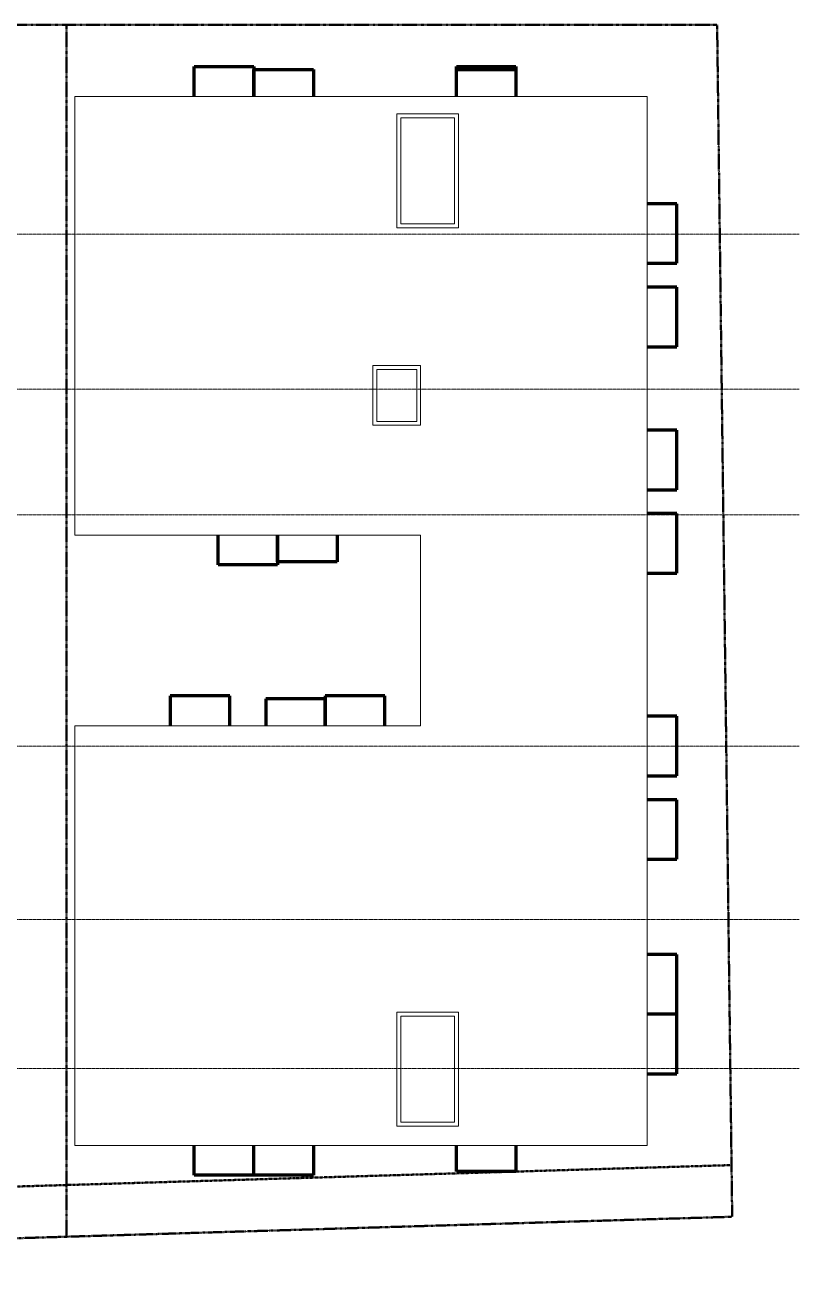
# Model space of a CAD drawing. Header units: inches. Extents: x -4235 to -464, y 9767 to 12359.
# Drawn here: x -2024 to -464, y 9767 to 12269 of the extents above; entities that cross this region are included whole.
import ezdxf

# ---------------------------------------------------------------- set-up
doc = ezdxf.new("R2010")
doc.units = ezdxf.units.IN
doc.header["$MEASUREMENT"] = 0
for name, pattern in [('Dash 1_16_', [0.125, 0.0625, -0.0625]), ('Double Dash 3_8_', [1, 0.375, -0.125, 0.125, -0.125, 0.125, -0.125]), ('Grid Line 1_2_', [0.875, 0.5, -0.125, 0.125, -0.125])]:
    doc.linetypes.add(name, pattern=pattern)
for name, color, linetype, lineweight in [('0-1', 7, 'Continuous', 5), ('A-AREA-1', 9, 'Continuous', 70), ('A-FLOR-1', 253, 'Continuous', 9), ('A-WALL-1', 253, 'Continuous', 9), ('C-PROP-LINE', 91, 'Double Dash 3_8_', 50), ('C-PROP-LINE-1', 91, 'Dash 1_16_', 50), ('S-GRID-1', 1, 'Grid Line 1_2_', 9)]:
    doc.layers.add(name, color=color, linetype=linetype, lineweight=lineweight)

# ---------------------------------------------------------------- blocks, each defined once
blk = doc.blocks.new('CTR - 2nd Phase_rvt-1-BACKGROUND - ROOF PLAN')
at = {"layer": 'A-AREA-1'}
for p, q in [((-1682.7, 12184.6), (-1562.7, 12184.6)), ((-1682.7, 12124.6), (-1682.7, 12184.6)), ((-1562.7, 12184.6), (-1562.7, 12124.6)), ((-1154.7, 12184.6), (-1034.7, 12184.6)), ((-1154.7, 12124.6), (-1154.7, 12184.6)), ((-1034.7, 12184.6), (-1034.7, 12124.6)), ((-1562.7, 12178.6), (-1442.7, 12178.6)), ((-1562.7, 12124.6), (-1562.7, 12178.6)), ((-1442.7, 12178.6), (-1442.7, 12124.6)), ((-1154.7, 12178.6), (-1034.7, 12178.6)), ((-1154.7, 12124.6), (-1154.7, 12178.6)), ((-1034.7, 12178.6), (-1034.7, 12124.6)), ((-710.7, 11908.6), (-770.7, 11908.6)), ((-710.7, 11788.6), (-710.7, 11908.6)), ((-770.7, 11788.6), (-710.7, 11788.6)), ((-710.7, 11740.6), (-770.7, 11740.6)), ((-710.7, 11620.6), (-710.7, 11740.6)), ((-770.7, 11620.6), (-710.7, 11620.6)), ((-710.7, 11452.6), (-770.7, 11452.6)), ((-710.7, 11332.6), (-710.7, 11452.6)), ((-770.7, 11332.6), (-710.7, 11332.6)), ((-710.7, 11284.6), (-770.7, 11284.6)), ((-710.7, 11164.6), (-710.7, 11284.6)), ((-1634.7, 11181.4), (-1634.7, 11241.4)), ((-1514.7, 11241.4), (-1514.7, 11181.4)), ((-1514.7, 11187.4), (-1514.7, 11241.4)), ((-1394.7, 11241.4), (-1394.7, 11187.4)), ((-1514.7, 11181.4), (-1634.7, 11181.4)), ((-1394.7, 11187.4), (-1514.7, 11187.4)), ((-770.7, 11164.6), (-710.7, 11164.6)), ((-1730.7, 10917.4), (-1730.7, 10857.4)), ((-1610.7, 10917.4), (-1730.7, 10917.4)), ((-1610.7, 10857.4), (-1610.7, 10917.4)), ((-1538.7, 10911.4), (-1538.7, 10857.4)), ((-1418.7, 10911.4), (-1538.7, 10911.4)), ((-1418.7, 10917.4), (-1418.7, 10857.4)), ((-1298.7, 10917.4), (-1418.7, 10917.4)), ((-1418.7, 10857.4), (-1418.7, 10911.4)), ((-1298.7, 10857.4), (-1298.7, 10917.4)), ((-710.7, 10876.6), (-770.7, 10876.6)), ((-710.7, 10756.6), (-710.7, 10876.6)), ((-770.7, 10756.6), (-710.7, 10756.6)), ((-710.7, 10708.6), (-770.7, 10708.6)), ((-710.7, 10588.6), (-710.7, 10708.6)), ((-770.7, 10588.6), (-710.7, 10588.6)), ((-710.7, 10396.6), (-770.7, 10396.6)), ((-710.7, 10276.6), (-710.7, 10396.6)), ((-710.7, 10276.6), (-770.7, 10276.6)), ((-710.7, 10156.6), (-710.7, 10276.6)), ((-770.7, 10156.6), (-710.7, 10156.6)), ((-1682.7, 9952.6), (-1682.7, 10012.6)), ((-1562.7, 9952.6), (-1562.7, 10012.6)), ((-1442.7, 10012.6), (-1442.7, 9952.6)), ((-1154.7, 9959.8), (-1154.7, 10012.6)), ((-1034.7, 10012.6), (-1034.7, 9959.8)), ((-1034.7, 9959.8), (-1154.7, 9959.8)), ((-1562.7, 9952.6), (-1682.7, 9952.6)), ((-1442.7, 9952.6), (-1562.7, 9952.6))]:
    blk.add_line(p, q, dxfattribs=at)
at = {"layer": 'A-FLOR-1'}
for p, q in [((-770.7, 12124.6), (-1922.7, 12124.6)), ((-1922.7, 12124.6), (-1922.7, 11241.4)), ((-770.7, 10012.6), (-770.7, 12124.6)), ((-1922.7, 11241.4), (-1226.7, 11241.4)), ((-1226.7, 11241.4), (-1226.7, 10857.4)), ((-1226.7, 10857.4), (-1922.7, 10857.4)), ((-1922.7, 10857.4), (-1922.7, 10012.6)), ((-1922.7, 10012.6), (-770.7, 10012.6))]:
    blk.add_line(p, q, dxfattribs=at)
at = {"layer": 'A-WALL-1'}
for p, q in [((-1274.7, 12089.7), (-1150.7, 12089.7)), ((-1274.7, 12089.7), (-1274.7, 12081.7)), ((-1274.7, 11859.7), (-1274.7, 12081.7)), ((-1158.7, 12081.7), (-1266.7, 12081.7)), ((-1266.7, 12081.7), (-1266.7, 11867.7)), ((-1158.7, 11867.7), (-1158.7, 12081.7)), ((-1150.7, 12081.7), (-1150.7, 12089.7)), ((-1150.7, 12081.7), (-1150.7, 11867.7)), ((-1274.7, 11859.7), (-1266.7, 11859.7)), ((-1266.7, 11867.7), (-1158.7, 11867.7)), ((-1150.7, 11859.7), (-1266.7, 11859.7)), ((-1150.7, 11859.7), (-1150.7, 11867.7)), ((-1322.7, 11582.6), (-1226.7, 11582.6)), ((-1322.7, 11582.6), (-1322.7, 11575)), ((-1226.7, 11575), (-1226.7, 11582.6)), ((-1322.7, 11470.2), (-1322.7, 11575)), ((-1234.3, 11575), (-1315.1, 11575)), ((-1315.1, 11575), (-1315.1, 11470.2)), ((-1234.3, 11470.2), (-1234.3, 11575)), ((-1226.7, 11575), (-1226.7, 11462.6)), ((-1322.7, 11470.2), (-1322.7, 11462.6)), ((-1234.3, 11462.6), (-1322.7, 11462.6)), ((-1315.1, 11470.2), (-1234.3, 11470.2)), ((-1234.3, 11462.6), (-1226.7, 11462.6)), ((-1274.7, 10059), (-1274.7, 10281)), ((-1266.7, 10281), (-1274.7, 10281)), ((-1266.7, 10281), (-1150.7, 10281)), ((-1150.7, 10273), (-1150.7, 10281)), ((-1266.7, 10273), (-1266.7, 10059)), ((-1158.7, 10273), (-1266.7, 10273)), ((-1158.7, 10059), (-1158.7, 10273)), ((-1150.7, 10273), (-1150.7, 10059)), ((-1274.7, 10059), (-1274.7, 10051)), ((-1266.7, 10059), (-1158.7, 10059)), ((-1150.7, 10051), (-1150.7, 10059)), ((-1150.7, 10051), (-1274.7, 10051))]:
    blk.add_line(p, q, dxfattribs=at)
blk = doc.blocks.new('Family - ___-1878357-BACKGROUND - ROOF PLAN')
at = {"layer": 'C-PROP-LINE'}
for p, q in [((-3989.6, 12268.7), (-629.6, 12268.7)), ((-3989.6, 12268.7), (-3989.5, 12118.6)), ((-629.6, 12268.7), (-599.3, 9868.8)), ((-3989.5, 12118.6), (-3989.4, 12089.7)), ((-3989.4, 12089.7), (-3987.3, 10009.1)), ((-3987.3, 10009.1), (-3987.2, 9980.2)), ((-3987.2, 9980.2), (-3987, 9767.3)), ((-1939.8, 9828.6), (-599.3, 9868.8)), ((-3831.8, 9772), (-2096.4, 9823.9)), ((-2096.4, 9823.9), (-1939.8, 9828.6)), ((-3987, 9767.3), (-3860.7, 9771.1)), ((-3860.7, 9771.1), (-3831.8, 9772))]:
    blk.add_line(p, q, dxfattribs=at)
blk = doc.blocks.new('Family - ___-2657144-BACKGROUND - ROOF PLAN')
at = {"layer": 'C-PROP-LINE'}
blk.add_line((-1939.8, 12268.7), (-1939.8, 9828.6), dxfattribs=at)
blk = doc.blocks.new('Family - ___-2855424-BACKGROUND - ROOF PLAN')
at = {"layer": 'C-PROP-LINE-1'}
blk.add_line((-3987.1, 9871.4), (-600.6, 9972.8), dxfattribs=at)

msp = doc.modelspace()

# ---------------------------------------------------------------- linework, layer by layer
at = {"layer": 'S-GRID-1'}
for p, q in [((-464.5, 11847.2), (-4185.7, 11847.2)), ((-464.5, 11535.2), (-4185.7, 11535.2)), ((-464.5, 11282.2), (-4185.7, 11282.2)), ((-464.5, 10816.2), (-4185.7, 10816.2)), ((-464.5, 10467.2), (-4185.7, 10467.2)), ((-464.5, 10167.2), (-4185.7, 10167.2))]:
    msp.add_line(p, q, dxfattribs=at)

# ---------------------------------------------------------------- block references
at = {"layer": '0-1'}
msp.add_blockref('CTR - 2nd Phase_rvt-1-BACKGROUND - ROOF PLAN', (0, 0), dxfattribs=at)
at = {"layer": 'C-PROP-LINE'}
for name in ['Family - ___-1878357-BACKGROUND - ROOF PLAN', 'Family - ___-2657144-BACKGROUND - ROOF PLAN']:
    msp.add_blockref(name, (0, 0), dxfattribs=at)
at = {"layer": 'C-PROP-LINE-1'}
msp.add_blockref('Family - ___-2855424-BACKGROUND - ROOF PLAN', (0, 0), dxfattribs=at)

doc.saveas('drawing.dxf')
